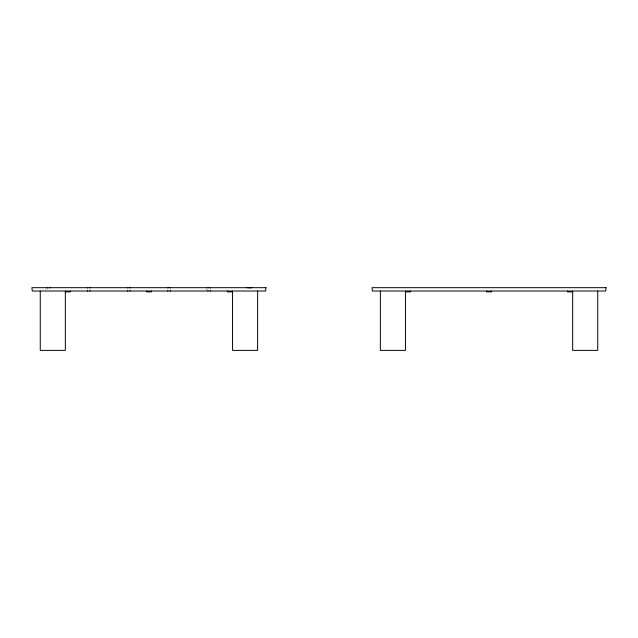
<?xml version="1.0" encoding="UTF-8"?>
<svg xmlns="http://www.w3.org/2000/svg" width="638" height="638" viewBox="0 0 638 638"><rect width="100%" height="100%" fill="white"/><g stroke="black" fill="none" stroke-linecap="round" stroke-linejoin="round"><path stroke-width="0.48" stroke-dasharray="3.19 2.39" d="M206.545 288.799L206.545 289.907M46.016 288.799L46.016 289.907"/><path stroke-width="0.96" d="M246.675 287.618L251.874 287.618M65.339 291.861L70.355 291.861L70.355 291.024M232.551 291.861L227.535 291.861L227.535 291.024M405.449 291.861L410.465 291.861L410.465 291.024M572.661 291.861L567.645 291.861L567.645 291.024M597.742 291.024L597.742 350.382L572.661 350.382L572.661 291.024M491.563 291.024L491.563 291.861L486.547 291.861L486.547 291.024M405.449 291.024L405.449 350.382L380.368 350.382L380.368 291.024M257.632 291.024L257.632 350.382L232.551 350.382L232.551 291.024M250.439 287.682L250.439 288.089M248.11 287.682L248.11 288.089M210.317 287.682L210.317 288.097M210.317 290.609L210.317 291.024M207.988 287.682L207.988 288.097M207.988 290.609L207.988 291.024M170.186 287.682L170.186 288.097M170.186 290.609L170.186 291.024M167.858 287.682L167.858 288.097M167.858 290.609L167.858 291.024M151.453 291.024L151.453 291.861L146.437 291.861L146.437 291.024M130.048 287.682L130.048 288.097M130.048 290.609L130.048 291.024M127.728 287.682L127.728 288.097M127.728 290.609L127.728 291.024M89.918 287.682L89.918 288.097M89.918 290.609L89.918 291.024M87.597 287.682L87.597 288.097M87.597 290.609L87.597 291.024M65.339 291.024L65.339 350.382L40.258 350.382L40.258 291.024M49.788 287.682L49.788 288.097M47.467 287.682L47.467 288.097M265.998 287.682L265.583 291.024L32.307 291.024L31.9 287.682L265.998 287.682M606.1 287.682L605.693 291.024L372.417 291.024L372.002 287.682L606.1 287.682"/></g></svg>
